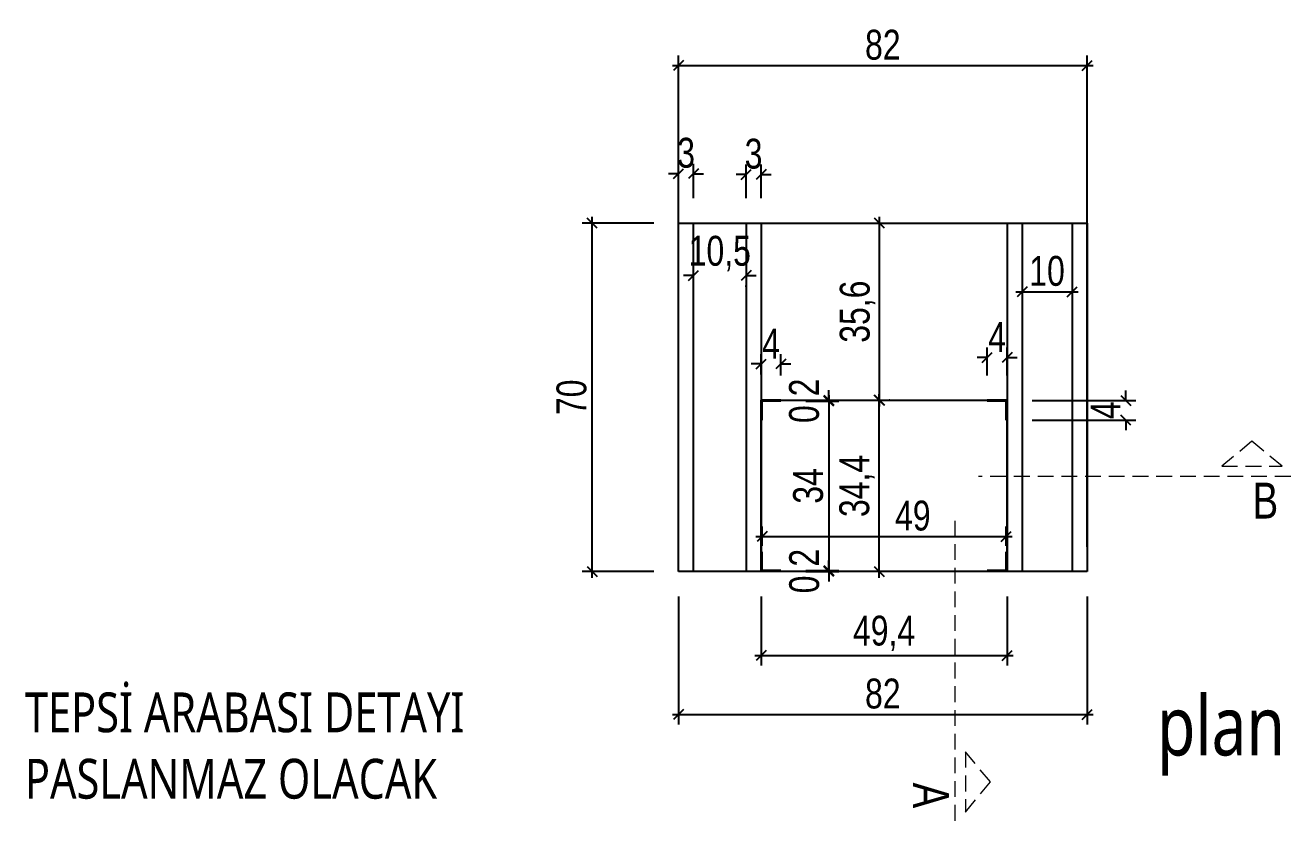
# Model space of a CAD drawing. Header units: millimetres. Extents: x 41678 to 42028, y 7461 to 7842.
# Drawn here: x 41722.8 to 41976.8, y 7682.1 to 7841.8 of the extents above; entities that cross this region are included whole.
import ezdxf

# ---------------------------------------------------------------- set-up
doc = ezdxf.new("R2010")
doc.units = ezdxf.units.MM
doc.linetypes.add('HIDDEN2', pattern=[4.7625, 3.175, -1.5875])
for name, color, linetype, lineweight in [('BO_Mobilya Kesit', 2, 'HIDDEN2', 13), ('olcu', 251, 'Continuous', 20), ('t_mutfak ekipmanları', 167, 'Continuous', 25), ('text', 1, 'Continuous', 20)]:
    doc.layers.add(name, color=color, linetype=linetype, lineweight=lineweight)
doc.styles.add('ATU', font='GOTHIC.TTF', dxfattribs={"width": 0.8})
doc.styles.add('UBN', font='GOTHIC.TTF', dxfattribs={"width": 0.8})
doc.dimstyles.new('U_DIM_1_20', dxfattribs={"dimtxt": 6, "dimasz": 2, "dimexe": 2, "dimexo": 5, "dimgap": 1, "dimtad": 1, "dimdec": 1, "dimzin": 11, "dimtxsty": 'ATU', "dimblk": 'OBLIQUE', "dimcen": 1.5, "dimdle": 1.25, "dimclrd": 251, "dimclre": 251, "dimclrt": 1, "dimadec": 0, "dimazin": 0, "dimtfac": 1.25, "dimtdec": 1, "dimtix": 1, "dimtofl": 0, "dimtmove": 1, "dimatfit": 3, "dimldrblk": 'OBLIQUE', "dimfxl": 5, "dimtolj": 1, "dimtzin": 0, "dimarcsym": 0})

# ---------------------------------------------------------------- blocks, each defined once
blk = doc.blocks.new('_Oblique')
at = {"color": 0, "linetype": 'ByBlock', "lineweight": -2}
blk.add_line((-0.5, -0.5), (0.5, 0.5), dxfattribs=at)
blk = doc.blocks.new('*D2400')
at = {"layer": 'Defpoints', "color": 0, "transparency": 16777216}
for p in [(41891.39, 7766.48), (41894.21, 7766.48), (41891.39, 7732.08)]:
    blk.add_point(p, dxfattribs=at)
at = {"layer": 'olcu', "color": 251, "lineweight": -2, "transparency": 16777216}
for p, q in [((41894.21, 7730.83), (41894.21, 7767.73)), ((41896.39, 7766.48), (41896.21, 7766.48)), ((41896.39, 7732.08), (41896.21, 7732.08))]:
    blk.add_line(p, q, dxfattribs=at)
at = {"layer": 'olcu', "color": 251, "lineweight": -2, "transparency": 16777216, "xscale": 2, "yscale": 2, "zscale": 2}
for p, rotation in [((41894.21, 7766.48), 90), ((41894.21, 7732.08), 270)]:
    blk.add_blockref('_Oblique', p, dxfattribs=dict(at, rotation=rotation))
at = {"layer": 'olcu', "color": 1, "transparency": 16777216, "insert": (41889.78, 7749.28), "char_height": 6, "attachment_point": 5, "rotation": 90, "style": 'ATU'}
blk.add_mtext('\\A1;34,4', dxfattribs=at)
blk = doc.blocks.new('*D2409')
at = {"layer": 'Defpoints', "color": 0, "transparency": 16777216}
for p in [(41856.96, 7811.99), (41853.96, 7802.08), (41856.96, 7802.08)]:
    blk.add_point(p, dxfattribs=at)
at = {"layer": 'olcu', "color": 251, "lineweight": -2, "transparency": 16777216}
for p, q in [((41853.96, 7811.99), (41851.96, 7811.99)), ((41853.96, 7807.08), (41853.96, 7813.99)), ((41856.96, 7807.08), (41856.96, 7813.99)), ((41856.96, 7811.99), (41858.96, 7811.99))]:
    blk.add_line(p, q, dxfattribs=at)
at = {"layer": 'olcu', "color": 251, "lineweight": -2, "transparency": 16777216, "xscale": 2, "yscale": 2, "zscale": 2}
blk.add_blockref('_Oblique', (41853.96, 7811.99), dxfattribs=at)
at = {"layer": 'olcu', "color": 251, "lineweight": -2, "transparency": 16777216, "xscale": 2, "yscale": 2, "zscale": 2, "rotation": 180}
blk.add_blockref('_Oblique', (41856.96, 7811.99), dxfattribs=at)
at = {"layer": 'olcu', "color": 1, "transparency": 16777216, "insert": (41855.46, 7816.15), "char_height": 6, "attachment_point": 5, "style": 'ATU'}
blk.add_mtext('\\A1;3', dxfattribs=at)
blk = doc.blocks.new('*D2410')
at = {"layer": 'Defpoints', "color": 0, "transparency": 16777216}
for p in [(41870.51, 7811.82), (41867.51, 7802.08), (41870.51, 7802.08)]:
    blk.add_point(p, dxfattribs=at)
at = {"layer": 'olcu', "color": 251, "lineweight": -2, "transparency": 16777216}
for p, q in [((41867.51, 7807.08), (41867.51, 7813.82)), ((41870.51, 7807.08), (41870.51, 7813.82)), ((41867.51, 7811.82), (41865.51, 7811.82)), ((41870.51, 7811.82), (41872.51, 7811.82))]:
    blk.add_line(p, q, dxfattribs=at)
at = {"layer": 'olcu', "color": 251, "lineweight": -2, "transparency": 16777216, "xscale": 2, "yscale": 2, "zscale": 2}
blk.add_blockref('_Oblique', (41867.51, 7811.82), dxfattribs=at)
at = {"layer": 'olcu', "color": 251, "lineweight": -2, "transparency": 16777216, "xscale": 2, "yscale": 2, "zscale": 2, "rotation": 180}
blk.add_blockref('_Oblique', (41870.51, 7811.82), dxfattribs=at)
at = {"layer": 'olcu', "color": 1, "transparency": 16777216, "insert": (41869.01, 7815.97), "char_height": 6, "attachment_point": 5, "style": 'ATU'}
blk.add_mtext('\\A1;3', dxfattribs=at)
blk = doc.blocks.new('*D2411')
at = {"layer": 'Defpoints', "color": 0, "transparency": 16777216}
for p in [(41856.96, 7794.28), (41867.51, 7794.28), (41867.51, 7791.52)]:
    blk.add_point(p, dxfattribs=at)
at = {"layer": 'olcu', "color": 251, "lineweight": -2, "transparency": 16777216}
for p, q in [((41856.96, 7791.52), (41854.96, 7791.52)), ((41867.51, 7791.52), (41869.51, 7791.52)), ((41856.96, 7789.28), (41856.96, 7789.52)), ((41867.51, 7789.28), (41867.51, 7789.52))]:
    blk.add_line(p, q, dxfattribs=at)
at = {"layer": 'olcu', "color": 251, "lineweight": -2, "transparency": 16777216, "xscale": 2, "yscale": 2, "zscale": 2}
blk.add_blockref('_Oblique', (41856.96, 7791.52), dxfattribs=at)
at = {"layer": 'olcu', "color": 251, "lineweight": -2, "transparency": 16777216, "xscale": 2, "yscale": 2, "zscale": 2, "rotation": 180}
blk.add_blockref('_Oblique', (41867.51, 7791.52), dxfattribs=at)
at = {"layer": 'olcu', "color": 1, "transparency": 16777216, "insert": (41862.23, 7795.95), "char_height": 6, "attachment_point": 5, "style": 'ATU'}
blk.add_mtext('\\A1;10,5', dxfattribs=at)
blk = doc.blocks.new('*D2412')
at = {"layer": 'Defpoints', "color": 0, "transparency": 16777216}
for p in [(41935.96, 7833.7), (41853.96, 7732.08), (41935.96, 7732.08)]:
    blk.add_point(p, dxfattribs=at)
at = {"layer": 'olcu', "color": 251, "lineweight": -2, "transparency": 16777216}
for p, q in [((41853.96, 7737.08), (41853.96, 7835.7)), ((41935.96, 7737.08), (41935.96, 7835.7)), ((41852.71, 7833.7), (41937.21, 7833.7))]:
    blk.add_line(p, q, dxfattribs=at)
at = {"layer": 'olcu', "color": 251, "lineweight": -2, "transparency": 16777216, "xscale": 2, "yscale": 2, "zscale": 2, "rotation": 180}
blk.add_blockref('_Oblique', (41853.96, 7833.7), dxfattribs=at)
at = {"layer": 'olcu', "color": 251, "lineweight": -2, "transparency": 16777216, "xscale": 2, "yscale": 2, "zscale": 2}
blk.add_blockref('_Oblique', (41935.96, 7833.7), dxfattribs=at)
at = {"layer": 'olcu', "color": 1, "transparency": 16777216, "insert": (41894.96, 7837.85), "char_height": 6, "attachment_point": 5, "style": 'ATU'}
blk.add_mtext('\\A1;82', dxfattribs=at)
blk = doc.blocks.new('*D2413')
at = {"layer": 'Defpoints', "color": 0, "transparency": 16777216}
for p in [(41932.96, 7788.28), (41922.91, 7786.08), (41932.96, 7786.08)]:
    blk.add_point(p, dxfattribs=at)
at = {"layer": 'olcu', "color": 251, "lineweight": -2, "transparency": 16777216}
for p, q in [((41922.91, 7791.08), (41922.91, 7790.28)), ((41932.96, 7791.08), (41932.96, 7790.28)), ((41921.66, 7788.28), (41934.21, 7788.28))]:
    blk.add_line(p, q, dxfattribs=at)
at = {"layer": 'olcu', "color": 251, "lineweight": -2, "transparency": 16777216, "xscale": 2, "yscale": 2, "zscale": 2, "rotation": 180}
blk.add_blockref('_Oblique', (41922.91, 7788.28), dxfattribs=at)
at = {"layer": 'olcu', "color": 251, "lineweight": -2, "transparency": 16777216, "xscale": 2, "yscale": 2, "zscale": 2}
blk.add_blockref('_Oblique', (41932.96, 7788.28), dxfattribs=at)
at = {"layer": 'olcu', "color": 1, "transparency": 16777216, "insert": (41927.93, 7792.43), "char_height": 6, "attachment_point": 5, "style": 'ATU'}
blk.add_mtext('\\A1;10', dxfattribs=at)
blk = doc.blocks.new('*D2414')
at = {"layer": 'Defpoints', "color": 0, "transparency": 16777216}
for p in [(41836.63, 7802.08), (41853.96, 7802.08), (41853.96, 7732.08)]:
    blk.add_point(p, dxfattribs=at)
at = {"layer": 'olcu', "color": 251, "lineweight": -2, "transparency": 16777216}
for p, q in [((41848.96, 7802.08), (41834.63, 7802.08)), ((41836.63, 7730.83), (41836.63, 7803.33)), ((41848.96, 7732.08), (41834.63, 7732.08))]:
    blk.add_line(p, q, dxfattribs=at)
at = {"layer": 'olcu', "color": 251, "lineweight": -2, "transparency": 16777216, "xscale": 2, "yscale": 2, "zscale": 2}
for p, rotation in [((41836.63, 7802.08), 90), ((41836.63, 7732.08), 270)]:
    blk.add_blockref('_Oblique', p, dxfattribs=dict(at, rotation=rotation))
at = {"layer": 'olcu', "color": 1, "transparency": 16777216, "insert": (41832.48, 7767.08), "char_height": 6, "attachment_point": 5, "rotation": 90, "style": 'ATU'}
blk.add_mtext('\\A1;70', dxfattribs=at)
blk = doc.blocks.new('*D2415')
at = {"layer": 'Defpoints', "color": 0, "transparency": 16777216}
for p in [(41876.61, 7802.08), (41894.3, 7802.08), (41875.61, 7766.48)]:
    blk.add_point(p, dxfattribs=at)
at = {"layer": 'olcu', "color": 251, "lineweight": -2, "transparency": 16777216}
for p, q in [((41881.61, 7802.08), (41896.3, 7802.08)), ((41894.3, 7765.23), (41894.3, 7803.33)), ((41880.61, 7766.48), (41896.3, 7766.48))]:
    blk.add_line(p, q, dxfattribs=at)
at = {"layer": 'olcu', "color": 251, "lineweight": -2, "transparency": 16777216, "xscale": 2, "yscale": 2, "zscale": 2}
for p, rotation in [((41894.3, 7802.08), 90), ((41894.3, 7766.48), 270)]:
    blk.add_blockref('_Oblique', p, dxfattribs=dict(at, rotation=rotation))
at = {"layer": 'olcu', "color": 1, "transparency": 16777216, "insert": (41889.87, 7784.28), "char_height": 6, "attachment_point": 5, "rotation": 90, "style": 'ATU'}
blk.add_mtext('\\A1;35,6', dxfattribs=at)
blk = doc.blocks.new('*D2416')
at = {"layer": 'Defpoints', "color": 0, "transparency": 16777216}
for p in [(41874.51, 7766.48), (41874.51, 7766.28), (41884.12, 7766.48)]:
    blk.add_point(p, dxfattribs=at)
at = {"layer": 'olcu', "color": 251, "lineweight": -2, "transparency": 16777216}
for p, q in [((41879.51, 7766.48), (41886.12, 7766.48)), ((41879.51, 7766.28), (41886.12, 7766.28)), ((41884.12, 7766.48), (41884.12, 7768.48)), ((41884.12, 7766.28), (41884.12, 7764.28))]:
    blk.add_line(p, q, dxfattribs=at)
at = {"layer": 'olcu', "color": 251, "lineweight": -2, "transparency": 16777216, "xscale": 2, "yscale": 2, "zscale": 2}
for p, rotation in [((41884.12, 7766.48), 270), ((41884.12, 7766.28), 90)]:
    blk.add_blockref('_Oblique', p, dxfattribs=dict(at, rotation=rotation))
at = {"layer": 'olcu', "color": 1, "transparency": 16777216, "insert": (41879.69, 7766.38), "char_height": 6, "attachment_point": 5, "rotation": 90, "style": 'ATU'}
blk.add_mtext('\\A1;0,2', dxfattribs=at)
blk = doc.blocks.new('*D2417')
at = {"layer": 'Defpoints', "color": 0, "transparency": 16777216}
for p in [(41874.51, 7766.28), (41874.51, 7732.28), (41884.14, 7732.28)]:
    blk.add_point(p, dxfattribs=at)
at = {"layer": 'olcu', "color": 251, "lineweight": -2, "transparency": 16777216}
for p, q in [((41879.51, 7766.28), (41886.14, 7766.28)), ((41884.14, 7767.53), (41884.14, 7731.03)), ((41879.51, 7732.28), (41886.14, 7732.28))]:
    blk.add_line(p, q, dxfattribs=at)
at = {"layer": 'olcu', "color": 251, "lineweight": -2, "transparency": 16777216, "xscale": 2, "yscale": 2, "zscale": 2}
for p, rotation in [((41884.14, 7766.28), 90), ((41884.14, 7732.28), 270)]:
    blk.add_blockref('_Oblique', p, dxfattribs=dict(at, rotation=rotation))
at = {"layer": 'olcu', "color": 1, "transparency": 16777216, "insert": (41879.99, 7749.28), "char_height": 6, "attachment_point": 5, "rotation": 90, "style": 'ATU'}
blk.add_mtext('\\A1;34', dxfattribs=at)
blk = doc.blocks.new('*D2418')
at = {"layer": 'Defpoints', "color": 0, "transparency": 16777216}
for p in [(41874.51, 7732.28), (41874.51, 7732.08), (41884.14, 7732.28)]:
    blk.add_point(p, dxfattribs=at)
at = {"layer": 'olcu', "color": 251, "lineweight": -2, "transparency": 16777216}
for p, q in [((41884.14, 7732.28), (41884.14, 7734.28)), ((41879.51, 7732.28), (41886.14, 7732.28)), ((41879.51, 7732.08), (41886.14, 7732.08)), ((41884.14, 7732.08), (41884.14, 7730.08))]:
    blk.add_line(p, q, dxfattribs=at)
at = {"layer": 'olcu', "color": 251, "lineweight": -2, "transparency": 16777216, "xscale": 2, "yscale": 2, "zscale": 2}
for p, rotation in [((41884.14, 7732.28), 270), ((41884.14, 7732.08), 90)]:
    blk.add_blockref('_Oblique', p, dxfattribs=dict(at, rotation=rotation))
at = {"layer": 'olcu', "color": 1, "transparency": 16777216, "insert": (41879.72, 7732.18), "char_height": 6, "attachment_point": 5, "rotation": 90, "style": 'ATU'}
blk.add_mtext('\\A1;0,2', dxfattribs=at)
blk = doc.blocks.new('*D2419')
at = {"layer": 'Defpoints', "color": 0, "transparency": 16777216}
for p in [(41919.91, 7775.1), (41915.91, 7766.48), (41919.91, 7766.48)]:
    blk.add_point(p, dxfattribs=at)
at = {"layer": 'olcu', "color": 251, "lineweight": -2, "transparency": 16777216}
for p, q in [((41915.91, 7771.48), (41915.91, 7777.1)), ((41919.91, 7771.48), (41919.91, 7777.1)), ((41915.91, 7775.1), (41913.91, 7775.1)), ((41919.91, 7775.1), (41921.91, 7775.1))]:
    blk.add_line(p, q, dxfattribs=at)
at = {"layer": 'olcu', "color": 251, "lineweight": -2, "transparency": 16777216, "xscale": 2, "yscale": 2, "zscale": 2}
blk.add_blockref('_Oblique', (41915.91, 7775.1), dxfattribs=at)
at = {"layer": 'olcu', "color": 251, "lineweight": -2, "transparency": 16777216, "xscale": 2, "yscale": 2, "zscale": 2, "rotation": 180}
blk.add_blockref('_Oblique', (41919.91, 7775.1), dxfattribs=at)
at = {"layer": 'olcu', "color": 1, "transparency": 16777216, "insert": (41917.91, 7779.17), "char_height": 6, "attachment_point": 5, "style": 'ATU'}
blk.add_mtext('\\A1;4', dxfattribs=at)
blk = doc.blocks.new('*D2420')
at = {"layer": 'Defpoints', "color": 0, "transparency": 16777216}
for p in [(41874.51, 7773.77), (41870.51, 7766.67), (41874.51, 7766.48)]:
    blk.add_point(p, dxfattribs=at)
at = {"layer": 'olcu', "color": 251, "lineweight": -2, "transparency": 16777216}
for p, q in [((41870.51, 7773.77), (41868.51, 7773.77)), ((41870.51, 7771.67), (41870.51, 7775.77)), ((41874.51, 7771.48), (41874.51, 7775.77)), ((41874.51, 7773.77), (41876.51, 7773.77))]:
    blk.add_line(p, q, dxfattribs=at)
at = {"layer": 'olcu', "color": 251, "lineweight": -2, "transparency": 16777216, "xscale": 2, "yscale": 2, "zscale": 2}
blk.add_blockref('_Oblique', (41870.51, 7773.77), dxfattribs=at)
at = {"layer": 'olcu', "color": 251, "lineweight": -2, "transparency": 16777216, "xscale": 2, "yscale": 2, "zscale": 2, "rotation": 180}
blk.add_blockref('_Oblique', (41874.51, 7773.77), dxfattribs=at)
at = {"layer": 'olcu', "color": 1, "transparency": 16777216, "insert": (41872.51, 7777.85), "char_height": 6, "attachment_point": 5, "style": 'ATU'}
blk.add_mtext('\\A1;4', dxfattribs=at)
blk = doc.blocks.new('*D2421')
at = {"layer": 'Defpoints', "color": 0, "transparency": 16777216}
for p in [(41919.91, 7766.46), (41919.91, 7762.48), (41943.73, 7762.48)]:
    blk.add_point(p, dxfattribs=at)
at = {"layer": 'olcu', "color": 251, "lineweight": -2, "transparency": 16777216}
for p, q in [((41924.91, 7766.46), (41945.73, 7766.46)), ((41943.73, 7766.46), (41943.73, 7768.46)), ((41924.91, 7762.48), (41945.73, 7762.48)), ((41943.73, 7762.48), (41943.73, 7760.48))]:
    blk.add_line(p, q, dxfattribs=at)
at = {"layer": 'olcu', "color": 251, "lineweight": -2, "transparency": 16777216, "xscale": 2, "yscale": 2, "zscale": 2}
for p, rotation in [((41943.73, 7766.46), 270), ((41943.73, 7762.48), 90)]:
    blk.add_blockref('_Oblique', p, dxfattribs=dict(at, rotation=rotation))
at = {"layer": 'olcu', "color": 1, "transparency": 16777216, "insert": (41939.66, 7764.47), "char_height": 6, "attachment_point": 5, "rotation": 90, "style": 'ATU'}
blk.add_mtext('\\A1;4', dxfattribs=at)
blk = doc.blocks.new('*D2422')
at = {"layer": 'Defpoints', "color": 0, "transparency": 16777216}
for p in [(41919.71, 7739.14), (41870.71, 7732.28), (41919.71, 7732.28)]:
    blk.add_point(p, dxfattribs=at)
at = {"layer": 'olcu', "color": 251, "lineweight": -2, "transparency": 16777216}
for p, q in [((41870.71, 7737.28), (41870.71, 7741.14)), ((41919.71, 7737.28), (41919.71, 7741.14)), ((41869.46, 7739.14), (41920.96, 7739.14))]:
    blk.add_line(p, q, dxfattribs=at)
at = {"layer": 'olcu', "color": 251, "lineweight": -2, "transparency": 16777216, "xscale": 2, "yscale": 2, "zscale": 2, "rotation": 180}
blk.add_blockref('_Oblique', (41870.71, 7739.14), dxfattribs=at)
at = {"layer": 'olcu', "color": 251, "lineweight": -2, "transparency": 16777216, "xscale": 2, "yscale": 2, "zscale": 2}
blk.add_blockref('_Oblique', (41919.71, 7739.14), dxfattribs=at)
at = {"layer": 'olcu', "color": 1, "transparency": 16777216, "insert": (41900.98, 7743.29), "char_height": 6, "attachment_point": 5, "style": 'ATU'}
blk.add_mtext('\\A1;49', dxfattribs=at)
blk = doc.blocks.new('*D2423')
at = {"layer": 'Defpoints', "color": 0, "transparency": 16777216}
for p in [(41870.51, 7732.08), (41919.91, 7732.08), (41919.91, 7715.25)]:
    blk.add_point(p, dxfattribs=at)
at = {"layer": 'olcu', "color": 251, "lineweight": -2, "transparency": 16777216}
for p, q in [((41870.51, 7727.08), (41870.51, 7713.25)), ((41919.91, 7727.08), (41919.91, 7713.25)), ((41869.26, 7715.25), (41921.16, 7715.25))]:
    blk.add_line(p, q, dxfattribs=at)
at = {"layer": 'olcu', "color": 251, "lineweight": -2, "transparency": 16777216, "xscale": 2, "yscale": 2, "zscale": 2, "rotation": 180}
blk.add_blockref('_Oblique', (41870.51, 7715.25), dxfattribs=at)
at = {"layer": 'olcu', "color": 251, "lineweight": -2, "transparency": 16777216, "xscale": 2, "yscale": 2, "zscale": 2}
blk.add_blockref('_Oblique', (41919.91, 7715.25), dxfattribs=at)
at = {"layer": 'olcu', "color": 1, "transparency": 16777216, "insert": (41895.21, 7719.67), "char_height": 6, "attachment_point": 5, "style": 'ATU'}
blk.add_mtext('\\A1;49,4', dxfattribs=at)
blk = doc.blocks.new('*D2424')
at = {"layer": 'Defpoints', "color": 0, "transparency": 16777216}
for p in [(41853.96, 7732.08), (41935.96, 7732.08), (41935.96, 7703.4)]:
    blk.add_point(p, dxfattribs=at)
at = {"layer": 'olcu', "color": 251, "lineweight": -2, "transparency": 16777216}
for p, q in [((41853.96, 7727.08), (41853.96, 7701.4)), ((41935.96, 7727.08), (41935.96, 7701.4)), ((41852.71, 7703.4), (41937.21, 7703.4))]:
    blk.add_line(p, q, dxfattribs=at)
at = {"layer": 'olcu', "color": 251, "lineweight": -2, "transparency": 16777216, "xscale": 2, "yscale": 2, "zscale": 2, "rotation": 180}
blk.add_blockref('_Oblique', (41853.96, 7703.4), dxfattribs=at)
at = {"layer": 'olcu', "color": 251, "lineweight": -2, "transparency": 16777216, "xscale": 2, "yscale": 2, "zscale": 2}
blk.add_blockref('_Oblique', (41935.96, 7703.4), dxfattribs=at)
at = {"layer": 'olcu', "color": 1, "transparency": 16777216, "insert": (41894.96, 7707.55), "char_height": 6, "attachment_point": 5, "style": 'ATU'}
blk.add_mtext('\\A1;82', dxfattribs=at)

msp = doc.modelspace()

# ---------------------------------------------------------------- linework, layer by layer
at = {"layer": 'BO_Mobilya Kesit'}
for p, q in [((41976.85, 7751.2), (41914.15, 7751.2)), ((41909.51, 7682.05), (41909.51, 7742.25))]:
    msp.add_line(p, q, dxfattribs=at)
for points in [[(41969.07, 7758.24), (41963.02, 7753.26), (41975.12, 7753.26)], [(41916.55, 7689.83), (41911.57, 7695.88), (41911.57, 7683.78)]]:
    msp.add_lwpolyline(points, close=True, dxfattribs=at)
at = {"layer": 't_mutfak ekipmanları'}
for p, q in [((41853.96, 7802.08), (41935.96, 7802.08)), ((41853.96, 7732.08), (41853.96, 7802.08)), ((41856.96, 7732.08), (41856.96, 7802.08)), ((41867.51, 7802.08), (41867.51, 7732.08)), ((41870.51, 7802.08), (41870.51, 7732.08)), ((41919.91, 7802.08), (41919.91, 7732.08)), ((41922.91, 7802.08), (41922.91, 7732.08)), ((41932.96, 7802.08), (41932.96, 7732.08)), ((41935.96, 7802.08), (41935.96, 7732.08)), ((41870.51, 7762.48), (41870.51, 7766.48)), ((41874.51, 7766.48), (41870.51, 7766.48)), ((41870.71, 7762.48), (41870.71, 7766.28)), ((41874.51, 7766.28), (41870.71, 7766.28)), ((41874.51, 7766.28), (41874.51, 7766.48)), ((41874.51, 7766.48), (41915.91, 7766.48)), ((41919.91, 7766.48), (41915.91, 7766.48)), ((41915.91, 7766.28), (41915.91, 7766.48)), ((41919.71, 7766.28), (41915.91, 7766.28)), ((41919.71, 7762.48), (41919.71, 7766.28)), ((41919.91, 7762.48), (41919.91, 7766.48)), ((41870.71, 7762.48), (41870.51, 7762.48)), ((41870.51, 7736.08), (41870.51, 7762.48)), ((41919.91, 7762.48), (41919.71, 7762.48)), ((41919.91, 7736.08), (41919.91, 7762.48)), ((41870.51, 7732.08), (41870.51, 7736.08)), ((41870.71, 7736.08), (41870.51, 7736.08)), ((41870.71, 7732.28), (41870.71, 7736.08)), ((41919.71, 7732.28), (41919.71, 7736.08)), ((41919.71, 7736.08), (41919.91, 7736.08)), ((41919.91, 7732.08), (41919.91, 7736.08)), ((41935.96, 7732.08), (41853.96, 7732.08)), ((41874.51, 7732.08), (41870.51, 7732.08)), ((41874.51, 7732.28), (41870.71, 7732.28)), ((41874.51, 7732.08), (41874.51, 7732.28)), ((41915.91, 7732.08), (41874.51, 7732.08)), ((41919.71, 7732.28), (41915.91, 7732.28)), ((41915.91, 7732.28), (41915.91, 7732.08)), ((41919.91, 7732.08), (41915.91, 7732.08))]:
    msp.add_line(p, q, dxfattribs=at)

# ---------------------------------------------------------------- texts
at = {"layer": 'text', "ltscale": 0.2, "insert": (41974.34, 7742.74), "char_height": 7.2, "width": 6.2455, "attachment_point": 9, "style": 'UBN'}
msp.add_mtext('B', dxfattribs=at)
at = {"layer": 'text', "style": 'UBN'}
for s, insert, char_height, width, attachment_point in [('{\\fLucida Sans Unicode|b0|i0|c162|p34;TEPSİ ARABASI DETAYI\\PPASLANMAZ OLACAK}', (41722.72, 7707.81), 8, 176.1501, 1), ('{\\fLucida Sans Unicode|b0|i0|c162|p34;plan}', (41950.04, 7691.12, 0), 12, 103.3826, 7)]:
    msp.add_mtext(s, dxfattribs=dict(at, insert=insert, char_height=char_height, width=width, attachment_point=attachment_point))
at = {"layer": 'text', "ltscale": 0.2, "insert": (41901.05, 7684.56), "char_height": 7.2, "width": 6.2455, "attachment_point": 9, "rotation": 270, "style": 'UBN'}
msp.add_mtext('A', dxfattribs=at)

# ---------------------------------------------------------------- dimensions: what is measured, and where the dimension line sits
at = {"layer": 'olcu'}
for base, p1, p2, picture, middle in [((41935.96, 7833.7), (41853.96, 7732.08), (41935.96, 7732.08), '*D2412', (41894.96, 7837.85)), ((41856.96, 7811.99), (41853.96, 7802.08), (41856.96, 7802.08), '*D2409', (41855.46, 7816.15)), ((41870.51, 7811.82), (41867.51, 7802.08), (41870.51, 7802.08), '*D2410', (41869.01, 7815.97)), ((41867.50736515, 7791.51986315), (41856.95736515, 7794.28455504), (41867.50736515, 7794.28463941), '*D2411', (41862.23236515, 7795.9461038)), ((41932.95745442, 7788.27841058), (41922.90745442, 7786.08464915), (41932.95745442, 7786.08473026), '*D2413', (41927.93245442, 7792.42932832)), ((41874.51, 7773.77), (41870.51, 7766.67), (41874.51, 7766.48), '*D2420', (41872.51, 7777.85)), ((41919.91, 7775.1), (41915.91, 7766.48), (41919.91, 7766.48), '*D2419', (41917.91, 7779.17)), ((41935.96, 7703.4), (41853.96, 7732.08), (41935.96, 7732.08), '*D2424', (41894.96, 7707.55)), ((41919.91, 7715.25), (41870.51, 7732.08), (41919.91, 7732.08), '*D2423', (41895.21, 7719.67))]:
    dim = msp.add_linear_dim(base=base, p1=p1, p2=p2, dimstyle='U_DIM_1_20', dxfattribs=at)
    dim.commit()
    dim.dimension.update_dxf_attribs({"geometry": picture, "text_midpoint": middle})
for base, p1, p2, picture, middle in [((41836.63, 7802.08), (41853.96, 7732.08), (41853.96, 7802.08), '*D2414', (41832.48, 7767.08)), ((41894.3, 7802.08), (41875.61, 7766.48), (41876.61, 7802.08), '*D2415', (41889.87, 7784.28)), ((41884.12, 7766.48), (41874.51, 7766.28), (41874.51, 7766.48), '*D2416', (41879.69, 7766.38)), ((41884.14, 7732.28), (41874.51, 7766.28), (41874.51, 7732.28), '*D2417', (41879.99, 7749.28)), ((41894.21, 7766.48), (41891.39, 7732.08), (41891.39, 7766.48), '*D2400', (41889.78, 7749.28)), ((41943.73, 7762.48), (41919.91, 7766.46), (41919.91, 7762.48), '*D2421', (41939.66, 7764.47)), ((41884.14, 7732.28), (41874.51, 7732.08), (41874.51, 7732.28), '*D2418', (41879.72, 7732.18))]:
    dim = msp.add_linear_dim(base=base, p1=p1, p2=p2, angle=90, dimstyle='U_DIM_1_20', dxfattribs=at)
    dim.commit()
    dim.dimension.update_dxf_attribs({"geometry": picture, "text_midpoint": middle})
dim = msp.add_linear_dim(base=(41919.71, 7739.14), p1=(41870.71, 7732.28), p2=(41919.71, 7732.28), dimstyle='U_DIM_1_20', dxfattribs=at)
dim.commit()
dim.dimension.update_dxf_attribs({"geometry": '*D2422', "text_midpoint": (41900.98, 7739.14), "dimtype": 160})

doc.saveas('drawing.dxf')
